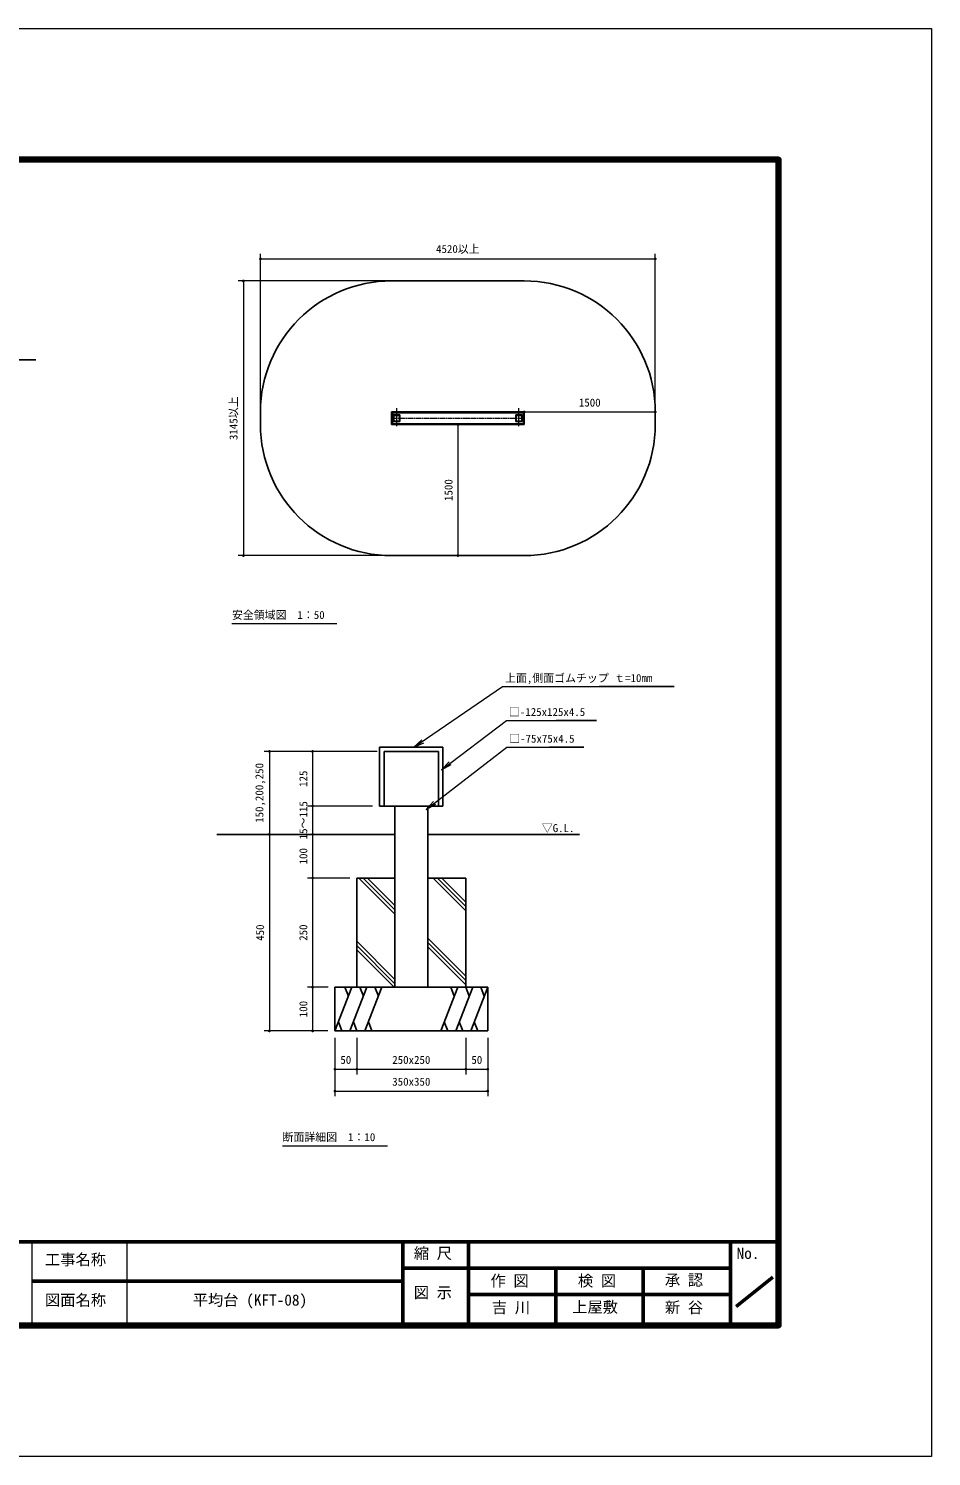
# Model space of a CAD drawing. Units: millimetres at full size, sheet at 1:10, with parts at other scales. Extents: x -200 to 4400, y -150 to 3120.
# Drawn here: x 2332 to 4400, y -150 to 3120 of the extents above; entities that cross this region are included whole.
import ezdxf
from ezdxf.enums import TextEntityAlignment as Align

# ---------------------------------------------------------------- set-up
doc = ezdxf.new("R2010")
doc.units = ezdxf.units.MM
doc.header["$LTSCALE"] = 10
doc.linetypes.add('USER1', pattern=[1.8, 1.2, -0.15, 0.3, -0.15])
for name, color, linetype, lineweight in [('D-BMK\u3000構造物基準線(中心線等)', 2, 'USER1', 13), ('D-STR-DIM\u3000寸法線、寸法値', 7, 'Continuous', 13), ('D-STR-HTXT\u3000旗上げ', 7, 'Continuous', 13), ('D-STR\u3000構造物外形線', 1, 'Continuous', 25), ('D-TTL-FRAM', 7, 'Continuous', 50), ('D-TTL-TXT', 7, 'Continuous', 13), ('V-nasSTD', 3, 'Continuous', 140)]:
    doc.layers.add(name, color=color, linetype=linetype, lineweight=lineweight)
doc.styles.add('ＭＳ ゴシック', font='')
doc.styles.get('ＭＳ ゴシック').set_extended_font_data('MS Gothic')

# ---------------------------------------------------------------- blocks, each defined once
blk = doc.blocks.new('filled_dot')
at = {"color": 0, "linetype": 'Continuous', "lineweight": -2, "const_width": 1.25}
blk.add_lwpolyline([(-0.625, 0, 1), (0.625, 0, 1)], format="xyb", close=True, dxfattribs=at)
blk = doc.blocks.new('open_arrow')
at = {"color": 0, "linetype": 'Continuous', "lineweight": -2}
blk.add_lwpolyline([(7.5, 1.25), (0, 0), (7.5, -1.25)], dxfattribs=at)

msp = doc.modelspace()

# ---------------------------------------------------------------- linework, layer by layer
at = {"layer": 'D-BMK\u3000構造物基準線(中心線等)'}
for p, q in [((3165.53, 2227.57), (3465.53, 2227.57)), ((3175.52, 2209.67), (3175.52, 2250.3)), ((3455.53, 2209.67), (3455.53, 2250.3))]:
    msp.add_line(p, q, dxfattribs=at)
at = {"layer": 'D-STR-DIM\u3000寸法線、寸法値'}
for p, q in [((2863.53, 2243.56), (2863.53, 2604.47)), ((2863.53, 2592.47), (3767.53, 2592.47)), ((3767.53, 2243.56), (3767.53, 2604.47)), ((3299.53, 2542.06), (2812.37, 2542.06)), ((2824.37, 2542.06), (2824.37, 1913.06)), ((3467.53, 2242.06), (3767.53, 2242.06)), ((3315.53, 2213.06), (3315.53, 1913.06)), ((3301.09, 1913.06), (2812.37, 1913.06)), ((3130.43, 1464.54), (2871.93, 1464.54)), ((2883.93, 1464.54), (2883.93, 1274.54)), ((3130.43, 1464.54), (2970.99, 1464.54)), ((2982.99, 1464.54), (2982.99, 1339.54)), ((3120.43, 1339.54), (2970.99, 1339.54)), ((3120.43, 1339.54), (2970.99, 1339.54)), ((2982.99, 1339.54), (2982.99, 1274.54)), ((3052.03, 1274.54), (2871.93, 1274.54)), ((3052.03, 1274.54), (2871.93, 1274.54)), ((2883.93, 1274.54), (2883.93, 824.54)), ((3052.03, 1274.54), (2970.99, 1274.54)), ((3052.03, 1274.54), (2970.99, 1274.54)), ((2982.99, 1274.54), (2982.99, 1174.54)), ((3067.93, 1174.54), (2970.99, 1174.54)), ((3067.93, 1174.54), (2970.99, 1174.54)), ((2982.99, 1174.54), (2982.99, 924.54)), ((3018.7, 924.54), (2970.99, 924.54)), ((3018.7, 924.54), (2970.99, 924.54)), ((2982.99, 924.54), (2982.99, 824.54)), ((3017.93, 824.54), (2871.93, 824.54)), ((3017.93, 824.54), (2970.99, 824.54)), ((3033.93, 808.54), (3033.93, 724.83)), ((3033.93, 808.54), (3033.93, 674.82)), ((3083.93, 808.54), (3083.93, 724.83)), ((3083.93, 808.54), (3083.93, 724.83)), ((3333.93, 808.54), (3333.93, 724.83)), ((3333.93, 808.54), (3333.93, 724.83)), ((3383.93, 808.54), (3383.93, 724.83)), ((3383.93, 808.54), (3383.93, 674.82)), ((3033.93, 736.83), (3083.93, 736.83)), ((3083.93, 736.83), (3333.93, 736.83)), ((3333.93, 736.83), (3383.93, 736.83)), ((3033.93, 686.82), (3383.93, 686.82))]:
    msp.add_line(p, q, dxfattribs=at)
at = {"layer": 'D-STR-HTXT\u3000旗上げ'}
for p, q in [((2798.14, 1757.41), (3038.39, 1757.41)), ((2914.02, 561.62), (3154.16, 561.62))]:
    msp.add_line(p, q, dxfattribs=at)
for points in [[(1988.1, 2218.51), (2172.79, 2361.03), (2176.13, 2361.03), (2349.39, 2361.03), (2270.58, 2361.03)], [(3214.55, 1473.95), (3417.99, 1612.95), (3421.33, 1612.95), (3811.11, 1612.95), (3639.18, 1612.95)], [(3277.83, 1422.66), (3426.94, 1535.29), (3430.28, 1535.29), (3632.7, 1535.29), (3540.98, 1535.29)], [(3242.86, 1331.59), (3427.55, 1474.12), (3430.89, 1474.12), (3603.83, 1474.12), (3525.34, 1474.12)]]:
    msp.add_lwpolyline(points, dxfattribs=at)
at = {"layer": 'D-STR\u3000構造物外形線'}
for p, q in [((3163.53, 2542.06), (3467.53, 2542.06)), ((2863.53, 2242.06), (2863.53, 2213.06)), ((3163.53, 2242.06), (3163.53, 2213.06)), ((3163.53, 2242.06), (3163.53, 2213.06)), ((3163.53, 2242.06), (3467.53, 2242.06)), ((3165.53, 2215.07), (3165.53, 2240.07)), ((3165.53, 2240.07), (3165.53, 2215.07)), ((3165.53, 2240.07), (3465.53, 2240.07)), ((3183.02, 2235.07), (3168.02, 2235.07)), ((3168.02, 2235.07), (3168.02, 2220.07)), ((3182.12, 2234.17), (3168.92, 2234.17)), ((3168.92, 2234.17), (3168.92, 2220.97)), ((3182.12, 2220.97), (3182.12, 2234.17)), ((3183.02, 2220.07), (3183.02, 2235.07)), ((3448.04, 2220.07), (3448.04, 2235.07)), ((3448.04, 2235.07), (3463.04, 2235.07)), ((3448.94, 2220.97), (3448.94, 2234.17)), ((3448.94, 2234.17), (3462.14, 2234.17)), ((3462.14, 2234.17), (3462.14, 2220.97)), ((3463.04, 2235.07), (3463.04, 2220.07)), ((3465.53, 2215.07), (3465.53, 2240.07)), ((3465.53, 2240.07), (3465.53, 2215.07)), ((3467.53, 2242.06), (3467.53, 2213.06)), ((3467.53, 2242.06), (3467.53, 2213.06)), ((3767.53, 2242.06), (3767.53, 2213.06)), ((3163.53, 2213.06), (3467.53, 2213.06)), ((3165.53, 2215.07), (3465.53, 2215.07)), ((3168.02, 2220.07), (3183.02, 2220.07)), ((3168.92, 2220.97), (3182.12, 2220.97)), ((3463.04, 2220.07), (3448.04, 2220.07)), ((3462.14, 2220.97), (3448.94, 2220.97)), ((3163.53, 1913.06), (3467.53, 1913.06)), ((3136.43, 1339.54), (3136.43, 1474.54)), ((3136.43, 1474.54), (3281.43, 1474.54)), ((3281.43, 1474.54), (3281.43, 1339.54)), ((3146.43, 1464.54), (3271.43, 1464.54)), ((3146.43, 1339.54), (3146.43, 1464.54)), ((3271.43, 1464.54), (3146.43, 1464.54)), ((3146.43, 1464.54), (3146.43, 1339.54)), ((3271.43, 1464.54), (3271.43, 1339.54)), ((3271.43, 1339.54), (3271.43, 1464.54)), ((3146.43, 1339.54), (3136.43, 1339.54)), ((3271.43, 1339.54), (3146.43, 1339.54)), ((3171.43, 924.54), (3171.43, 1339.54)), ((3246.43, 1339.54), (3246.43, 924.54)), ((3281.43, 1339.54), (3271.43, 1339.54)), ((2763.93, 1274.54), (3171.43, 1274.54)), ((3155.53, 1274.54), (2933.93, 1274.54)), ((3246.43, 1274.54), (3594.09, 1274.54)), ((3083.93, 1174.54), (3171.43, 1174.54)), ((3083.93, 924.54), (3083.93, 1174.54)), ((3089.13, 1174.54), (3171.43, 1092.24)), ((3099.03, 1174.54), (3171.43, 1102.14)), ((3108.93, 1174.54), (3171.43, 1112.04)), ((3246.43, 1174.54), (3333.93, 1174.54)), ((3258.84, 1174.54), (3333.93, 1099.44)), ((3268.74, 1174.54), (3333.93, 1109.34)), ((3278.63, 1174.54), (3333.93, 1119.24)), ((3333.93, 1174.54), (3333.93, 924.54)), ((3083.93, 1029.83), (3171.43, 942.33)), ((3083.93, 1019.93), (3171.43, 932.43)), ((3246.43, 1037.04), (3333.93, 949.54)), ((3246.43, 1027.14), (3333.93, 939.64)), ((3246.43, 1017.24), (3333.93, 929.74)), ((3083.93, 1010.03), (3169.42, 924.54)), ((3033.93, 824.54), (3033.93, 924.54)), ((3383.93, 924.54), (3033.93, 924.54)), ((3033.93, 824.54), (3072.83, 924.54)), ((3064.81, 903.93), (3056.8, 924.54)), ((3068.24, 824.54), (3107.14, 924.54)), ((3099.12, 903.93), (3091.11, 924.54)), ((3102.54, 824.54), (3141.44, 924.54)), ((3133.43, 903.93), (3125.41, 924.54)), ((3276.42, 824.54), (3315.31, 924.54)), ((3307.3, 903.93), (3299.29, 924.54)), ((3310.72, 824.54), (3349.62, 924.54)), ((3341.61, 903.93), (3333.59, 924.54)), ((3345.03, 824.54), (3383.93, 924.54)), ((3375.91, 903.93), (3367.9, 924.54)), ((3383.93, 924.54), (3383.93, 824.54)), ((3383.93, 824.54), (3033.93, 824.54)), ((3041.94, 845.14), (3049.96, 824.54)), ((3076.25, 845.14), (3084.26, 824.54)), ((3110.56, 845.14), (3118.57, 824.54)), ((3284.43, 845.14), (3292.44, 824.54)), ((3318.74, 845.14), (3326.75, 824.54)), ((3353.04, 845.14), (3361.06, 824.54))]:
    msp.add_line(p, q, dxfattribs=at)
for centre, start, end in [((3163.53, 2242.06), 90, 180), ((3467.53, 2242.06), 0, 90), ((3163.53, 2213.06), 180, 270), ((3467.53, 2213.06), 270, 0)]:
    msp.add_arc(centre, 300, start, end, dxfattribs=at)
at = {"layer": 'D-TTL-FRAM'}
for p, q in [((150, 341.22), (4050, 341.22)), ((3189.61, 341.22), (3189.61, 150)), ((3339.61, 341.22), (3339.61, 150)), ((3939.61, 341.22), (3939.61, 150)), ((3339.61, 281.22), (3189.61, 281.22)), ((3339.61, 281.22), (3939.61, 281.22)), ((3539.61, 150), (3539.61, 281.22)), ((3739.61, 281.22), (3739.61, 150)), ((3189.61, 251.22), (2339.61, 251.22)), ((3952.66, 193.47), (4036.66, 260.67)), ((3939.61, 221.22), (3339.61, 221.22))]:
    msp.add_line(p, q, dxfattribs=at)
at = {"layer": 'D-TTL-TXT'}
for p, q in [((2339.61, 341.22), (2339.61, 150)), ((2557.98, 150), (2557.98, 341.22))]:
    msp.add_line(p, q, dxfattribs=at)
at = {"layer": 'V-nasSTD', "color": 7, "lineweight": 13}
msp.add_lwpolyline([(-200, -150), (-200, 3120), (4400, 3120), (4400, -150)], close=True, dxfattribs=at)
at = {"layer": 'V-nasSTD'}
msp.add_lwpolyline([(150, 150), (150, 2820), (4050, 2820), (4050, 150)], close=True, dxfattribs=at)

# ---------------------------------------------------------------- block references
at = {"layer": 'D-STR-DIM\u3000寸法線、寸法値', "xscale": 2.5, "yscale": 2.5}
for p in [(2863.53, 2592.47), (3467.53, 2242.06), (3033.93, 736.83), (3083.93, 736.83), (3333.93, 736.83), (3033.93, 686.82)]:
    msp.add_blockref('filled_dot', p, dxfattribs=at)
for p, rotation in [((3767.53, 2592.47), 180), ((2824.37, 2542.06), 270), ((3767.53, 2242.06), 180), ((3315.53, 2213.06), 270), ((2824.37, 1913.06), 90), ((3315.53, 1913.06), 90), ((2883.93, 1464.54), 270), ((2982.99, 1464.54), 270), ((2982.99, 1339.54), 90), ((2982.99, 1339.54), 270), ((2883.93, 1274.54), 90), ((2883.93, 1274.54), 270), ((2982.99, 1274.54), 90), ((2982.99, 1274.54), 270), ((2982.99, 1174.54), 90), ((2982.99, 1174.54), 270), ((2982.99, 924.54), 90), ((2982.99, 924.54), 270), ((2883.93, 824.54), 90), ((2982.99, 824.54), 90), ((3083.93, 736.83), 180), ((3333.93, 736.83), 180), ((3383.93, 736.83), 180), ((3383.93, 686.82), 180)]:
    msp.add_blockref('filled_dot', p, dxfattribs=dict(at, rotation=rotation))
at = {"layer": 'D-STR-HTXT\u3000旗上げ', "xscale": 3.33, "yscale": 3.33}
for p, rotation in [((3214.55, 1473.95), 34.3), ((3277.83, 1422.66), 37.1), ((3242.86, 1331.59), 37.7)]:
    msp.add_blockref('open_arrow', p, dxfattribs=dict(at, rotation=rotation))

# ---------------------------------------------------------------- texts
at = {"layer": 'D-STR-DIM\u3000寸法線、寸法値', "style": 'ＭＳ ゴシック'}
for s, p in [('4520以上', (3315.53, 2615.12)), ('1500', (3617.53, 2263.44)), ('50', (3058.93, 758.21)), ('250x250', (3208.93, 758.21)), ('50', (3358.93, 758.21)), ('350x350', (3208.93, 708.2))]:
    msp.add_text(s, height=18.33, dxfattribs=at).set_placement(p, align=Align.MIDDLE_CENTER)
for s, p in [('3145以上', (2801.73, 2227.56)), ('1500', (3294.15, 2063.06)), ('150,200,250', (2860.97, 1369.54)), ('125', (2961.61, 1402.04)), ('15～115', (2961.61, 1307.04)), ('100', (2961.61, 1224.54)), ('450', (2862.55, 1049.54)), ('250', (2961.61, 1049.54)), ('100', (2961.61, 874.54))]:
    msp.add_text(s, height=18.33, rotation=90, dxfattribs=at).set_placement(p, align=Align.MIDDLE_CENTER)
at = {"layer": 'D-STR-HTXT\u3000旗上げ', "style": 'ＭＳ ゴシック'}
for s, p in [('安全領域図\u30001：50', (2798.14, 1762.41)), ('上面,側面ゴムチップ ｔ=10mm', (3423.53, 1617.9)), ('□-125x125x4.5', (3432.48, 1540.24)), ('□-75x75x4.5', (3433.09, 1479.07)), ('▽G.L.', (3507.66, 1274.27)), ('断面詳細図\u30001：10', (2914.02, 566.62))]:
    msp.add_text(s, height=18.33, dxfattribs=at).set_placement(p, align=Align.BOTTOM_LEFT)
at = {"layer": 'D-TTL-TXT', "style": 'ＭＳ ゴシック'}
for s, p in [('縮 尺', (3214.57, 294.66)), ('No.', (3953.82, 294.66)), ('工事名称', (2369.92, 280.3)), ('作 図', (3390.31, 231.89)), ('検 図', (3590.45, 231.89)), ('承 認', (3789.57, 233.39)), ('図 示', (3214.57, 204.87)), ('図面名称', (2369.92, 187.7)), ('平均台 (KFT-08)', (2708.35, 187.7)), ('吉 川', (3393.34, 170.88)), ('上屋敷', (3577.26, 171.76)), ('新 谷', (3789.57, 170.88))]:
    msp.add_text(s, height=25.66, dxfattribs=at).set_placement(p, align=Align.BOTTOM_LEFT)

doc.saveas('drawing.dxf')
